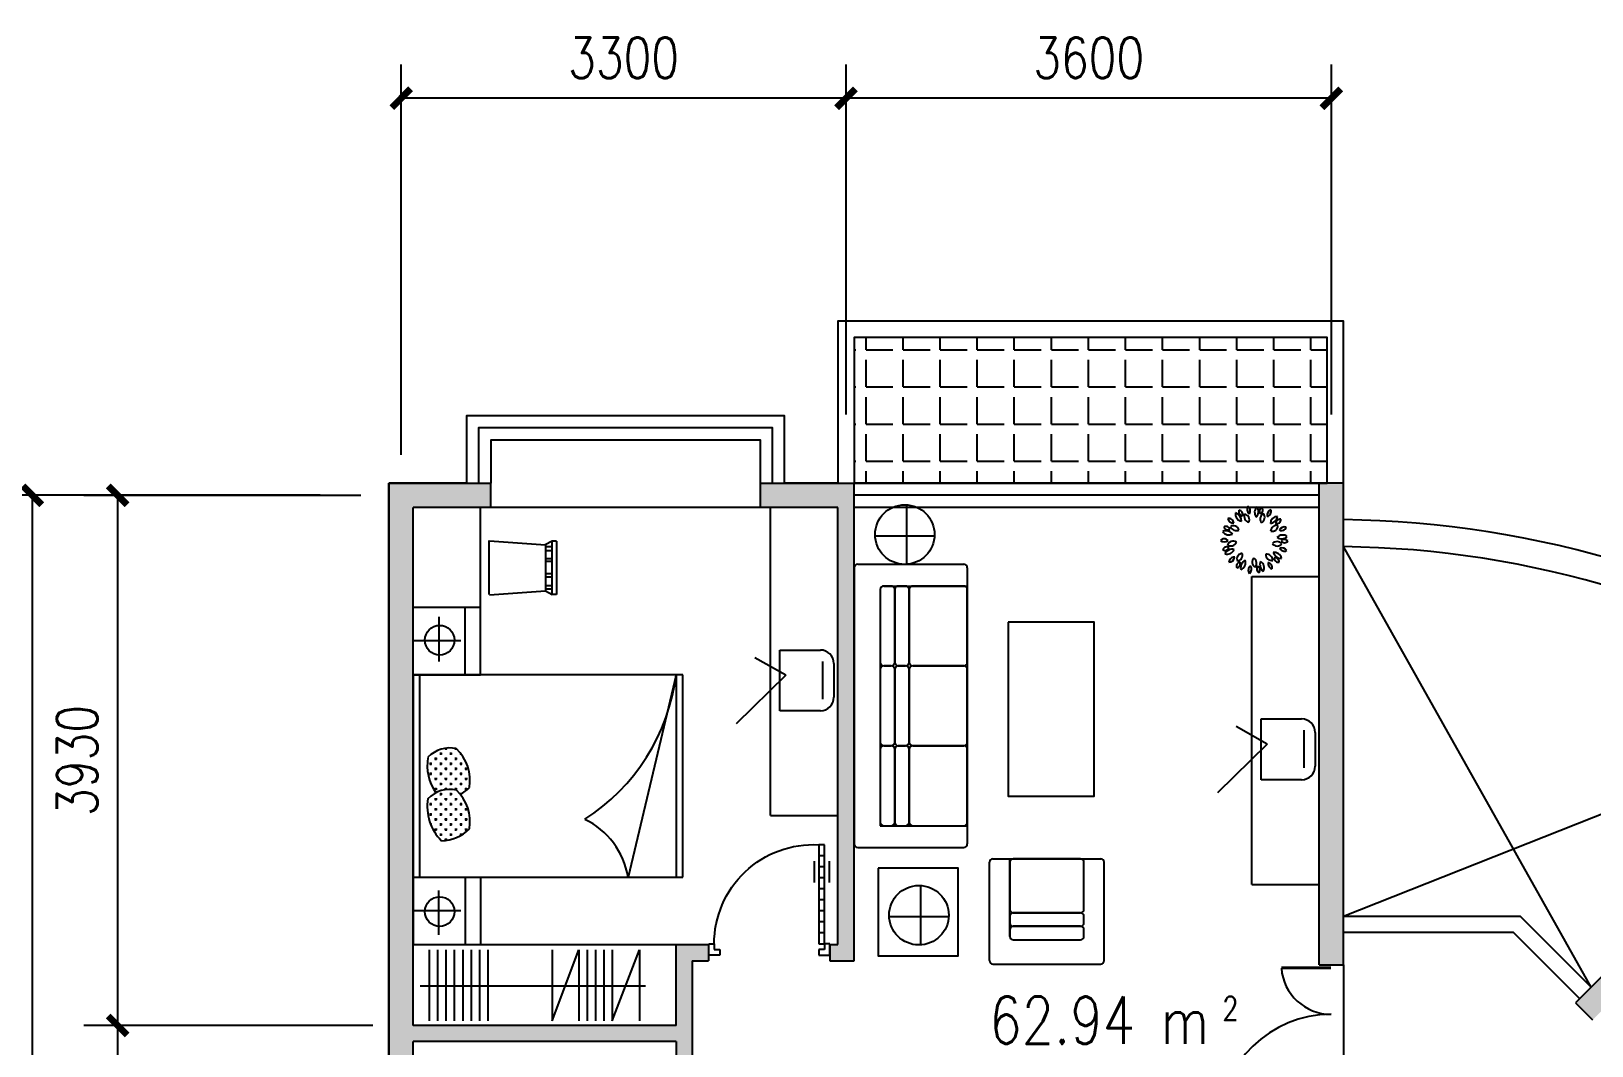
# Model space of a CAD drawing. Header units: millimetres. Extents: x 1254 to 38405, y 477 to 25328.
# Drawn here: x 17888 to 29464, y 17807 to 25328 of the extents above; entities that cross this region are included whole.
import ezdxf
from ezdxf.enums import TextEntityAlignment as Align

# ---------------------------------------------------------------- set-up
doc = ezdxf.new("R2010")
doc.units = ezdxf.units.MM
for name, color, linetype in [('BL', 7, 'Continuous'), ('DIM', 15, 'Continuous'), ('H', 13, 'Continuous'), ('J', 7, 'Continuous'), ('OA_FURNITURE', 7, 'Continuous'), ('PUB_H', 13, 'Continuous'), ('PUB_TX', 7, 'Continuous'), ('W', 2, 'Continuous'), ('WALL', 4, 'Continuous'), ('轮廓线', 240, 'Continuous')]:
    doc.layers.add(name, color=color, linetype=linetype)
doc.styles.add('DIM_FONT', font='SIMPLEX.shx', dxfattribs={"width": 0.8})
doc.styles.add('SIMPLEX', font='SIMPLEX.SHX')
doc.styles.get("Standard").update_dxf_attribs({"font": 'arial.ttf'})
doc.dimstyles.new('DIMN', dxfattribs={"dimtxt": 300, "dimasz": 1, "dimexe": 250, "dimexo": 300, "dimgap": 150, "dimtad": 1, "dimdec": 0, "dimdsep": 46, "dimtxsty": 'DIM_FONT', "dimblk": '_DIMX', "dimblk1": 'ARCHTICK', "dimblk2": 'ARCHTICK', "dimcen": 0.1, "dimclrt": 7, "dimadec": 0, "dimazin": 0, "dimtfac": 1, "dimtdec": 0, "dimtix": 1, "dimtmove": 2, "dimatfit": 3, "dimldrblk": '_DIMX', "dimfxl": 1, "dimtolj": 1, "dimtzin": 0, "dimarcsym": 0})

# ---------------------------------------------------------------- blocks, each defined once
blk = doc.blocks.new('_DIMX')
at = {"const_width": 50}
blk.add_lwpolyline([(-70, -70), (70, 70)], dxfattribs=at)
blk = doc.blocks.new('*D36')
at = {"layer": 'DEFPOINTS', "color": 0, "transparency": 16777216}
for p in [(23932, 24831), (23932, 22187), (27532, 22187)]:
    blk.add_point(p, dxfattribs=at)
at = {"layer": 'DIM', "color": 0, "lineweight": -2, "transparency": 16777216}
for p, q in [((23932, 22487), (23932, 25081)), ((27532, 22487), (27532, 25081)), ((27531, 24831), (23933, 24831))]:
    blk.add_line(p, q, dxfattribs=at)
at = {"layer": 'DIM', "color": 0, "lineweight": -2, "transparency": 16777216, "rotation": 180}
blk.add_blockref('_DIMX', (23932, 24831), dxfattribs=at)
at = {"layer": 'DIM', "color": 0, "lineweight": -2, "transparency": 16777216}
blk.add_blockref('_DIMX', (27532, 24831), dxfattribs=at)
at = {"layer": 'DIM', "color": 7, "transparency": 16777216, "insert": (25732, 25131), "char_height": 300, "attachment_point": 5, "style": 'DIM_FONT'}
blk.add_mtext('\\A1;3600', dxfattribs=at)
blk = doc.blocks.new('_ARCHTICK')
at = {"color": 0, "linetype": 'ByBlock', "const_width": 0.15}
blk.add_lwpolyline([(-0.5, -0.5), (0.5, 0.5)], dxfattribs=at)
blk = doc.blocks.new('*D37')
at = {"layer": 'DEFPOINTS', "color": 0, "transparency": 16777216}
for p in [(20632, 24831), (23932, 22187), (20632, 21887)]:
    blk.add_point(p, dxfattribs=at)
at = {"layer": 'DIM', "color": 0, "lineweight": -2, "transparency": 16777216}
for p, q in [((20632, 22187), (20632, 25081)), ((23932, 22487), (23932, 25081)), ((23931, 24831), (20633, 24831))]:
    blk.add_line(p, q, dxfattribs=at)
at = {"layer": 'DIM', "color": 0, "lineweight": -2, "transparency": 16777216, "rotation": 180}
blk.add_blockref('_DIMX', (20632, 24831), dxfattribs=at)
at = {"layer": 'DIM', "color": 0, "lineweight": -2, "transparency": 16777216}
blk.add_blockref('_DIMX', (23932, 24831), dxfattribs=at)
at = {"layer": 'DIM', "color": 7, "transparency": 16777216, "insert": (22282, 25131), "char_height": 300, "attachment_point": 5, "style": 'DIM_FONT'}
blk.add_mtext('\\A1;3300', dxfattribs=at)
blk = doc.blocks.new('*D41')
at = {"layer": 'DEFPOINTS', "color": 0, "transparency": 16777216}
for p in [(20722, 17957), (18529, 13787), (20632, 13787)]:
    blk.add_point(p, dxfattribs=at)
at = {"layer": 'DIM', "color": 0, "lineweight": -2, "transparency": 16777216}
for p, q in [((20422, 17957), (18279, 17957)), ((18529, 17956), (18529, 13788)), ((20332, 13787), (18279, 13787))]:
    blk.add_line(p, q, dxfattribs=at)
for p, rotation in [((18529, 17957), 90), ((18529, 13787), 270)]:
    blk.add_blockref('_DIMX', p, dxfattribs=dict(at, rotation=rotation))
at = {"layer": 'DIM', "color": 7, "transparency": 16777216, "insert": (18229, 15872), "char_height": 300, "attachment_point": 5, "rotation": 90, "style": 'DIM_FONT'}
blk.add_mtext('\\A1;4170', dxfattribs=at)
blk = doc.blocks.new('M_C15')
at = {"linetype": 'Continuous'}
for p, q in [((-195, 500), (-195, 466)), ((-195, 500), (200, 500)), ((-195, 467), (-168, 416)), ((200, 466), (-195, 466)), ((-153, 467), (-153, 417)), ((-125, 467), (-125, 417)), ((-66, 467), (-66, 417)), ((-45, 467), (-45, 417)), ((47, 467), (47, 417)), ((71, 467), (71, 417)), ((135, 467), (135, 417)), ((159, 467), (159, 417)), ((173, 417), (199, 467)), ((200, 500), (200, 466)), ((-197, 1), (-168, 418)), ((-170, 418), (173, 418)), ((202, 1), (173, 418)), ((200, 0), (-200, 0))]:
    blk.add_line(p, q, dxfattribs=at)
at = {"width": 0.8, "flags": 9}
for tag in ['XSIZE', 'YSIZE']:
    blk.add_attdef(tag, (0, 0), '', height=0.5, dxfattribs=at)
blk = doc.blocks.new('*X9')
at = {"color": 0}
for p, q in [((284933, 2325), (284944, 2325)), ((284934, 2316), (284934, 2326)), ((285000, 2325), (285019, 2325)), ((285009, 2316), (285009, 2334)), ((285075, 2325), (285094, 2325)), ((285084, 2316), (285084, 2334)), ((285234, 2316), (285234, 2323)), ((285240, 2325), (285244, 2325)), ((285300, 2325), (285319, 2325)), ((285309, 2316), (285309, 2334)), ((285375, 2325), (285394, 2325)), ((285384, 2316), (285384, 2334)), ((285450, 2325), (285452, 2325)), ((285459, 2316), (285459, 2316)), ((284817, 2212), (284831, 2212)), ((284822, 2203), (284822, 2222)), ((284850, 2250), (284869, 2250)), ((284859, 2241), (284859, 2259)), ((284888, 2288), (284906, 2288)), ((284888, 2212), (284906, 2212)), ((284897, 2278), (284897, 2297)), ((284897, 2203), (284897, 2222)), ((284925, 2250), (284944, 2250)), ((284934, 2241), (284934, 2259)), ((284962, 2288), (284981, 2288)), ((284962, 2212), (284981, 2212)), ((284972, 2278), (284972, 2297)), ((284972, 2203), (284972, 2222)), ((285000, 2250), (285019, 2250)), ((285009, 2241), (285009, 2259)), ((285038, 2288), (285056, 2288)), ((285038, 2212), (285056, 2212)), ((285047, 2278), (285047, 2297)), ((285047, 2203), (285047, 2222)), ((285075, 2250), (285094, 2250)), ((285084, 2241), (285084, 2259)), ((285112, 2288), (285131, 2288)), ((285112, 2212), (285131, 2212)), ((285122, 2278), (285122, 2297)), ((285122, 2203), (285122, 2222)), ((285150, 2250), (285169, 2250)), ((285159, 2241), (285159, 2259)), ((285188, 2288), (285206, 2288)), ((285188, 2212), (285206, 2212)), ((285197, 2278), (285197, 2297)), ((285197, 2203), (285197, 2222)), ((285225, 2250), (285244, 2250)), ((285234, 2241), (285234, 2259)), ((285262, 2288), (285281, 2288)), ((285262, 2212), (285281, 2212)), ((285272, 2278), (285272, 2297)), ((285272, 2203), (285272, 2222)), ((285300, 2250), (285319, 2250)), ((285309, 2241), (285309, 2259)), ((285338, 2288), (285356, 2288)), ((285338, 2212), (285356, 2212)), ((285347, 2278), (285347, 2297)), ((285347, 2203), (285347, 2222)), ((285375, 2250), (285394, 2250)), ((285384, 2241), (285384, 2259)), ((285412, 2288), (285431, 2288)), ((285412, 2212), (285431, 2212)), ((285422, 2278), (285422, 2297)), ((285422, 2203), (285422, 2222)), ((285450, 2250), (285469, 2250)), ((285459, 2241), (285459, 2259)), ((285488, 2212), (285500, 2212)), ((285497, 2203), (285497, 2222)), ((284850, 2175), (284869, 2175)), ((284856, 2100), (284869, 2100)), ((284859, 2166), (284859, 2184)), ((284859, 2094), (284859, 2109)), ((284888, 2138), (284906, 2138)), ((284897, 2128), (284897, 2147)), ((284925, 2175), (284944, 2175)), ((284925, 2100), (284944, 2100)), ((284934, 2166), (284934, 2184)), ((284934, 2091), (284934, 2109)), ((284962, 2138), (284981, 2138)), ((284972, 2128), (284972, 2147)), ((285000, 2175), (285019, 2175)), ((285000, 2100), (285019, 2100)), ((285009, 2166), (285009, 2184)), ((285009, 2091), (285009, 2109)), ((285038, 2138), (285056, 2138)), ((285047, 2128), (285047, 2147)), ((285075, 2175), (285094, 2175)), ((285075, 2100), (285094, 2100)), ((285084, 2166), (285084, 2184)), ((285084, 2091), (285084, 2109)), ((285112, 2138), (285131, 2138)), ((285122, 2128), (285122, 2147)), ((285150, 2175), (285169, 2175)), ((285150, 2100), (285151, 2100)), ((285159, 2166), (285159, 2184)), ((285159, 2106), (285159, 2109)), ((285163, 2100), (285169, 2100)), ((285188, 2138), (285206, 2138)), ((285197, 2128), (285197, 2147)), ((285225, 2175), (285244, 2175)), ((285225, 2100), (285244, 2100)), ((285234, 2166), (285234, 2184)), ((285234, 2091), (285234, 2109)), ((285262, 2138), (285281, 2138)), ((285272, 2128), (285272, 2147)), ((285300, 2175), (285319, 2175)), ((285300, 2100), (285319, 2100)), ((285309, 2166), (285309, 2184)), ((285309, 2091), (285309, 2109)), ((285338, 2138), (285356, 2138)), ((285347, 2128), (285347, 2147)), ((285375, 2175), (285394, 2175)), ((285375, 2100), (285394, 2100)), ((285384, 2166), (285384, 2184)), ((285384, 2091), (285384, 2109)), ((285412, 2138), (285431, 2138)), ((285422, 2128), (285422, 2147)), ((285450, 2175), (285469, 2175)), ((285450, 2100), (285458, 2100)), ((285459, 2166), (285459, 2184)), ((285459, 2101), (285459, 2109)), ((285488, 2138), (285497, 2138)), ((285497, 2138), (285497, 2147)), ((284888, 2062), (284906, 2062)), ((284897, 2053), (284897, 2072)), ((284962, 2062), (284981, 2062)), ((284972, 2053), (284972, 2072)), ((285038, 2062), (285056, 2062)), ((285047, 2053), (285047, 2072)), ((285188, 2062), (285206, 2062)), ((285197, 2053), (285197, 2072)), ((285262, 2062), (285281, 2062)), ((285272, 2053), (285272, 2072)), ((285338, 2062), (285356, 2062)), ((285347, 2053), (285347, 2072))]:
    blk.add_line(p, q, dxfattribs=at)
blk = doc.blocks.new('_C2ZTH')
for p, q in [((-500, 750), (-500, 1250)), ((0, 1250), (-500, 1250)), ((-385, 750), (-385, 1250)), ((-191, 1178), (-191, 849)), ((0, 750), (0, 1250)), ((-353, 1001), (2, 1001)), ((0, 750), (-500, 750)), ((0, -750), (-500, -750)), ((-500, -750), (-500, -1250)), ((-385, -750), (-385, -1250)), ((0, -750), (0, -1250)), ((-191, -1178), (-191, -849)), ((-353, -1001), (2, -1001)), ((0, -1250), (-500, -1250))]:
    blk.add_line(p, q)
for centre in [(-196, 1006), (-196, -1006)]:
    blk.add_circle(centre, 110)
at = {"layer": 'J'}
for p, q in [((-2000, 750), (-2000, -750)), ((0, 750), (-2000, 750)), ((-1950, -750), (-1594, 750)), ((-1950, -750), (-1950, 750)), ((-50, 750), (-50, -750)), ((0, -750), (0, 750)), ((-2000, -750), (0, -750))]:
    blk.add_line(p, q, dxfattribs=at)
for centre, radius, start, end in [((-1023, 844), 578, 189.3238, 244.457), ((-194, 156), 326, 92.7966, 133.2149), ((-458, 228), 354, 350.3657, 45.5224), ((-93, 341), 328, 170.9132, 225.9541), ((-468, -936), 1493, 122.587, 172.8499), ((-194, -151), 326, 118.3278, 133.2149), ((-270, 322), 222, 256.7256, 316.496), ((-458, -78), 354, 350.3657, 34.9896), ((-93, 35), 328, 170.9132, 225.9541), ((-270, 15), 222, 256.7256, 316.496)]:
    blk.add_arc(centre, radius, start, end, dxfattribs=at)
at = {"layer": 'J', "rotation": 270}
blk.add_blockref('*X9', (-2455, 285295), dxfattribs=at)
at = {"style": 'DIM_FONT', "width": 0.8, "flags": 9}
for tag in ['XSIZE', 'YSIZE']:
    blk.add_attdef(tag, (0, 0), '', height=0.5, dxfattribs=at)
blk = doc.blocks.new('*D33')
at = {"layer": 'DEFPOINTS', "color": 0, "transparency": 16777216}
for p in [(20632, 21887), (18529, 17957), (20722, 17957)]:
    blk.add_point(p, dxfattribs=at)
at = {"layer": 'DIM', "color": 0, "lineweight": -2, "transparency": 16777216}
for p, q in [((20332, 21887), (18279, 21887)), ((18529, 21886), (18529, 17958)), ((20422, 17957), (18279, 17957))]:
    blk.add_line(p, q, dxfattribs=at)
for p, rotation in [((18529, 21887), 90), ((18529, 17957), 270)]:
    blk.add_blockref('_DIMX', p, dxfattribs=dict(at, rotation=rotation))
at = {"layer": 'DIM', "color": 7, "transparency": 16777216, "insert": (18229, 19922), "char_height": 300, "attachment_point": 5, "rotation": 90, "style": 'DIM_FONT'}
blk.add_mtext('\\A1;3930', dxfattribs=at)
blk = doc.blocks.new('M_C34BMF')
at = {"layer": 'OA_FURNITURE'}
for p, q in [((-1058, -186), (-1058, 600)), ((-1031, 627), (1015, 627)), ((-896, 8), (-896, 627)), ((881, -19), (881, 627)), ((1042, -186), (1042, 600)), ((-869, -19), (881, -19)), ((-1031, -213), (1015, -213))]:
    blk.add_line(p, q, dxfattribs=at)
for points in [[(-869, 196), (-331, 196, 0.414214), (-304, 223), (-304, 600, 0.414214), (-331, 627), (-869, 627, 0.414214), (-896, 600), (-896, 223, 0.414214)], [(-277, 196), (261, 196, 0.414214), (288, 223), (288, 600, 0.414214), (261, 627), (-277, 627, 0.414214), (-304, 600), (-304, 223, 0.414214)], [(315, 196), (854, 196, 0.414214), (881, 223), (881, 600, 0.414214), (854, 627), (315, 627, 0.414214), (288, 600), (288, 223, 0.414214)], [(-869, 89), (-331, 89, 0.414214), (-304, 115), (-304, 169, 0.414214), (-331, 196), (-869, 196, 0.414214), (-896, 169), (-896, 115, 0.414214)], [(-277, 89), (261, 89, 0.414214), (288, 115), (288, 169, 0.414214), (261, 196), (-277, 196, 0.414214), (-304, 169), (-304, 115, 0.414214)], [(315, 89), (854, 89, 0.414214), (881, 115), (881, 169, 0.414214), (854, 196), (315, 196, 0.414214), (288, 169), (288, 115, 0.414214)], [(-869, -19), (-331, -19, 0.414214), (-304, 8), (-304, 62, 0.414214), (-331, 89), (-869, 89, 0.414214), (-896, 62), (-896, 8, 0.414214)], [(-277, -19), (261, -19, 0.414214), (288, 8), (288, 62, 0.414214), (261, 89), (-277, 89, 0.414214), (-304, 62), (-304, 8, 0.414214)], [(315, -19), (854, -19, 0.414214), (881, 8), (881, 62, 0.414214), (854, 89), (315, 89, 0.414214), (288, 62), (288, 8, 0.414214)]]:
    blk.add_lwpolyline(points, format="xyb", close=True, dxfattribs=at)
for centre, start, end in [((-1031, 600), 90, 180), ((1015, 600), 0, 90), ((-869, 8), 180, 270), ((854, 8), 270, 0), ((-1031, -186), 180, 270), ((1015, -186), 270, 0)]:
    blk.add_arc(centre, 26.9, start, end, dxfattribs=at)
at = {"style": 'DIM_FONT', "width": 0.8, "flags": 9}
for tag in ['XSIZE', 'YSIZE']:
    blk.add_attdef(tag, (0, 0), '', height=0.5, dxfattribs=at)
blk = doc.blocks.new('M_C4')
for p, q in [((100, 250), (350, 250)), ((0, -150), (0, 150)), ((363, 169), (84, 169)), ((450, 150), (450, -150)), ((187, -107), (57, -336)), ((187, -107), (547, -475)), ((450, -150), (0, -150))]:
    blk.add_line(p, q)
for centre, start, end in [((100, 150), 90, 180), ((350, 150), 0, 90)]:
    blk.add_arc(centre, 100, start, end)
at = {"flags": 9}
for tag in ['XSIZE', 'YSIZE']:
    blk.add_attdef(tag, (0, 0), '', height=0.5, dxfattribs=at)
at = {"width": 0.8, "flags": 9}
for tag in ['YSIZE', 'XSIZE', 'XSIZE', 'YSIZE']:
    blk.add_attdef(tag, (225, -150), '', height=0.5, dxfattribs=at)
blk = doc.blocks.new('M_A24LXR')
for p, q in [((-0.455, 0.071), (-0.455, 0.888)), ((-0.455, 0.888), (-0.41, 0.888)), ((-0.455, 0.797), (-0.41, 0.797)), ((-0.41, 0.888), (-0.41, 0.071)), ((-0.494, 0.753), (-0.494, 0.578)), ((-0.455, 0.707), (-0.41, 0.707)), ((-0.371, 0.753), (-0.371, 0.578)), ((-0.455, 0.616), (-0.41, 0.616)), ((-0.455, 0.525), (-0.41, 0.525)), ((-0.455, 0.434), (-0.41, 0.434)), ((-0.455, 0.343), (-0.41, 0.343)), ((-0.455, 0.253), (-0.41, 0.253)), ((-0.455, 0.162), (-0.41, 0.162)), ((-0.501, 0.071), (-0.455, 0.071)), ((-0.501, -0.02), (-0.501, 0.071)), ((-0.41, 0.071), (-0.455, 0.071)), ((-0.455, 0.071), (-0.455, 0.026)), ((-0.455, 0.026), (-0.41, 0.026)), ((-0.41, 0.026), (-0.41, -0.02)), ((0.453, 0.026), (0.407, 0.026)), ((0.407, 0.026), (0.407, -0.02)), ((0.498, 0.071), (0.453, 0.071)), ((0.453, 0.071), (0.453, 0.026)), ((0.498, -0.02), (0.498, 0.071)), ((-0.501, -0.02), (-0.501, -0.02)), ((-0.41, -0.02), (-0.501, -0.02)), ((0.407, -0.02), (0.498, -0.02)), ((0.498, -0.02), (0.498, -0.02))]:
    blk.add_line(p, q)
blk.add_arc((-0.364, 0.072), 0.817, 359.9115, 93.1848)
blk = doc.blocks.new('M_C31NFU')
at = {"layer": 'OA_FURNITURE'}
for p, q in [((-433, 755), (-433, 25)), ((392, 780), (-408, 780)), ((417, 755), (417, 25)), ((242, 600), (-258, 600)), ((267, 575), (267, 0)), ((392, 0), (-408, 0))]:
    blk.add_line(p, q, dxfattribs=at)
for points in [[(242, 600), (-258, 600, 0.414214), (-283, 575), (-283, 525, 0.414214), (-258, 500), (242, 500, 0.414214), (267, 525), (267, 575, 0.414214)], [(242, 500), (-258, 500, 0.414214), (-283, 475), (-283, 425, 0.414214), (-258, 400), (242, 400, 0.414214), (267, 425), (267, 475, 0.414214)], [(242, 400), (-258, 400, 0.414214), (-283, 375), (-283, 25, 0.414214), (-258, 0), (242, 0, 0.414214), (267, 25), (267, 375, 0.414214)]]:
    blk.add_lwpolyline(points, format="xyb", close=True, dxfattribs=at)
for centre, start, end in [((-408, 755), 90, 180), ((392, 755), 0, 90), ((242, 575), 0, 90), ((-408, 25), 180, 270), ((392, 25), 270, 0)]:
    blk.add_arc(centre, 25, start, end, dxfattribs=at)
at = {"style": 'DIM_FONT', "width": 0.8, "flags": 9}
for tag in ['XSIZE', 'YSIZE']:
    blk.add_attdef(tag, (0, 0), '', height=0.5, dxfattribs=at)
blk = doc.blocks.new('M_A17ORW')
at = {"const_width": 0.02}
for points in [[(-0.481, -0.0014), (-0.481, -0.3084)], [(0.481, 0.0014), (0.481, -0.6906)]]:
    blk.add_lwpolyline(points, dxfattribs=at)
for centre, radius, start, end in [((-0.5008, -0.0026), 0.3067, 274.24917, 0.21013), ((0.5046, 0.0019), 0.6987, 180.27623, 268.06031)]:
    blk.add_arc(centre, radius, start, end)
blk = doc.blocks.new('*X21')
at = {"color": 0}
for p, q in [((227700, 12100), (227700, 12192)), ((227975, 12100), (227975, 12192)), ((228250, 12100), (228250, 12192)), ((228525, 12100), (228525, 12192)), ((228800, 12100), (228800, 12192)), ((229075, 12100), (229075, 12192)), ((229350, 12100), (229350, 12192)), ((229625, 12100), (229625, 12192)), ((229900, 12100), (229900, 12192)), ((230175, 12100), (230175, 12192)), ((230450, 12100), (230450, 12192)), ((230725, 12100), (230725, 12192)), ((231000, 12100), (231000, 12192)), ((227611, 12100), (227625, 12100)), ((227700, 12100), (227900, 12100)), ((227975, 12100), (228175, 12100)), ((228250, 12100), (228450, 12100)), ((228525, 12100), (228725, 12100)), ((228800, 12100), (229000, 12100)), ((229075, 12100), (229275, 12100)), ((229350, 12100), (229550, 12100)), ((229625, 12100), (229825, 12100)), ((229900, 12100), (230100, 12100)), ((230175, 12100), (230375, 12100)), ((230450, 12100), (230650, 12100)), ((230725, 12100), (230925, 12100)), ((231000, 12100), (231121, 12100)), ((227700, 11825), (227700, 12025)), ((227975, 11825), (227975, 12025)), ((228250, 11825), (228250, 12025)), ((228525, 11825), (228525, 12025)), ((228800, 11825), (228800, 12025)), ((229075, 11825), (229075, 12025)), ((229350, 11825), (229350, 12025)), ((229625, 11825), (229625, 12025)), ((229900, 11825), (229900, 12025)), ((230175, 11825), (230175, 12025)), ((230450, 11825), (230450, 12025)), ((230725, 11825), (230725, 12025)), ((231000, 11825), (231000, 12025)), ((227611, 11825), (227625, 11825)), ((227700, 11825), (227900, 11825)), ((227975, 11825), (228175, 11825)), ((228250, 11825), (228450, 11825)), ((228525, 11825), (228725, 11825)), ((228800, 11825), (229000, 11825)), ((229075, 11825), (229275, 11825)), ((229350, 11825), (229550, 11825)), ((229625, 11825), (229825, 11825)), ((229900, 11825), (230100, 11825)), ((230175, 11825), (230375, 11825)), ((230450, 11825), (230650, 11825)), ((230725, 11825), (230925, 11825)), ((231000, 11825), (231121, 11825)), ((227700, 11550), (227700, 11750)), ((227975, 11550), (227975, 11750)), ((228250, 11550), (228250, 11750)), ((228525, 11550), (228525, 11750)), ((228800, 11550), (228800, 11750)), ((229075, 11550), (229075, 11750)), ((229350, 11550), (229350, 11750)), ((229625, 11550), (229625, 11750)), ((229900, 11550), (229900, 11750)), ((230175, 11550), (230175, 11750)), ((230450, 11550), (230450, 11750)), ((230725, 11550), (230725, 11750)), ((231000, 11550), (231000, 11750)), ((227611, 11550), (227625, 11550)), ((227700, 11550), (227900, 11550)), ((227700, 11275), (227700, 11475)), ((227975, 11550), (228175, 11550)), ((227975, 11275), (227975, 11475)), ((228250, 11550), (228450, 11550)), ((228250, 11275), (228250, 11475)), ((228525, 11550), (228725, 11550)), ((228525, 11275), (228525, 11475)), ((228800, 11550), (229000, 11550)), ((228800, 11275), (228800, 11475)), ((229075, 11550), (229275, 11550)), ((229075, 11275), (229075, 11475)), ((229350, 11550), (229550, 11550)), ((229350, 11275), (229350, 11475)), ((229625, 11550), (229825, 11550)), ((229625, 11275), (229625, 11475)), ((229900, 11550), (230100, 11550)), ((229900, 11275), (229900, 11475)), ((230175, 11550), (230375, 11550)), ((230175, 11275), (230175, 11475)), ((230450, 11550), (230650, 11550)), ((230450, 11275), (230450, 11475)), ((230725, 11550), (230925, 11550)), ((230725, 11275), (230725, 11475)), ((231000, 11550), (231121, 11550)), ((231000, 11275), (231000, 11475)), ((227611, 11275), (227625, 11275)), ((227700, 11275), (227900, 11275)), ((227975, 11275), (228175, 11275)), ((228250, 11275), (228450, 11275)), ((228525, 11275), (228725, 11275)), ((228800, 11275), (229000, 11275)), ((229075, 11275), (229275, 11275)), ((229350, 11275), (229550, 11275)), ((229625, 11275), (229825, 11275)), ((229900, 11275), (230100, 11275)), ((230175, 11275), (230375, 11275)), ((230450, 11275), (230650, 11275)), ((230725, 11275), (230925, 11275)), ((231000, 11275), (231121, 11275)), ((227700, 11112), (227700, 11200)), ((227975, 11112), (227975, 11200)), ((228250, 11112), (228250, 11200)), ((228525, 11112), (228525, 11200)), ((228800, 11112), (228800, 11200)), ((229075, 11112), (229075, 11200)), ((229350, 11112), (229350, 11200)), ((229625, 11112), (229625, 11200)), ((229900, 11112), (229900, 11200)), ((230175, 11112), (230175, 11200)), ((230450, 11112), (230450, 11200)), ((230725, 11112), (230725, 11200)), ((231000, 11112), (231000, 11200))]:
    blk.add_line(p, q, dxfattribs=at)
blk = doc.blocks.new('80217075631460')
for p, q in [((-1725, 90), (1725, 90)), ((-1725, 0), (1725, 0)), ((-1725, -90), (1725, -90))]:
    blk.add_line(p, q)
at = {"style": 'SIMPLEX', "flags": 9}
blk.add_attdef('A', text='', height=1, dxfattribs=at).set_placement((0, 0), align=Align.MIDDLE)
blk = doc.blocks.new('M_F22')
for centre, radius, start, end in [((-63, 1991), 399, 151.70154, 229.74057), ((-591, 1891), 339, 322.86392, 58.57818), ((523, 1764), 486, 130.70899, 219.10644), ((-284, 1836), 573, 318.65709, 31.15834), ((662, 1865), 307, 123.4613, 215.43295), ((307, 1931), 266, 293.31145, 45.5828), ((-1680, 1042), 339, 2.86392, 98.57818), ((-1340, 1458), 399, 191.70154, 269.74057), ((-745, 1661), 486, 170.70899, 259.10644), ((-1409, 1198), 573, 358.65709, 71.15834), ((-704, 1829), 307, 163.4613, 255.43295), ((-1018, 1651), 266, 333.31145, 85.5828), ((-242, 1523), 417, 160.50355, 255.32847), ((-684, 1289), 376, 333.2488, 82.58322), ((819, 1335), 417, 120.50355, 215.32847), ((331, 1439), 376, 293.2488, 42.58322), ((1257, 1578), 399, 111.70154, 189.74057), ((788, 1841), 339, 282.86392, 18.57818), ((1560, 1027), 486, 90.70899, 179.10644), ((988, 1601), 573, 278.65709, 351.15834), ((1732, 1016), 307, 83.4613, 175.43295), ((1502, 1294), 266, 253.31145, 5.5828), ((-1969, -307), 339, 42.86392, 138.57818), ((-1861, -14), 573, 38.65709, 111.15834), ((-1651, 768), 486, 210.70899, 299.10644), ((-1853, 584), 266, 13.31145, 125.5828), ((-1727, 923), 307, 203.4613, 295.43295), ((-1364, 522), 376, 13.2488, 122.58322), ((-1177, 985), 417, 200.50355, 295.32847), ((1511, 508), 417, 80.50355, 175.32847), ((1204, 902), 376, 253.2488, 2.58322), ((1881, -204), 486, 50.70899, 139.10644), ((1812, 603), 573, 238.65709, 311.15834), ((2003, 413), 399, 71.70154, 149.74057), ((1813, 916), 339, 242.86392, 338.57818), ((-1976, 230), 399, 231.70154, 309.74057), ((-1807, -769), 266, 53.31145, 165.5828), ((-1928, -429), 307, 243.4613, 335.43295), ((-1429, -1233), 573, 78.65709, 151.15834), ((-1770, -498), 486, 250.70899, 339.10644), ((-1393, -503), 376, 53.2488, 162.58322), ((-1547, -28), 417, 240.50355, 335.32847), ((-756, -1306), 376, 93.2488, 202.58322), ((-1179, -1041), 417, 280.50355, 15.32847), ((1151, -1025), 376, 173.2488, 282.58322), ((816, -1395), 417, 0.50355, 95.32847), ((1510, -570), 417, 40.50355, 135.32847), ((1528, -71), 376, 213.2488, 322.58322), ((1335, -1353), 486, 10.70899, 99.10644), ((1801, -691), 573, 198.65709, 271.15834), ((1825, -959), 399, 31.70154, 109.74057), ((2003, -452), 339, 202.86392, 298.57818), ((2005, -323), 307, 43.4613, 135.43295), ((2009, 38), 266, 213.31145, 325.5828), ((-1323, -1527), 339, 82.86392, 178.57818), ((-1674, -1120), 399, 271.70154, 349.74057), ((-902, -1777), 266, 93.31145, 205.5828), ((-1213, -1593), 307, 283.4613, 15.43295), ((-314, -1889), 573, 118.65709, 191.15834), ((-1048, -1545), 486, 290.70899, 19.10644), ((-44, -2046), 339, 122.86392, 218.57818), ((-574, -1959), 399, 311.70154, 29.74057), ((249, -1512), 376, 133.2488, 242.58322), ((-246, -1581), 417, 320.50355, 55.32847), ((439, -1967), 266, 133.31145, 245.5828), ((83, -2026), 307, 323.4613, 55.43295), ((962, -1675), 573, 158.65709, 231.15834), ((179, -1883), 486, 330.70899, 59.10644), ((1270, -1621), 339, 162.86392, 258.57818), ((808, -1896), 399, 351.70154, 69.74057), ((1589, -1250), 266, 173.31145, 285.5828), ((1354, -1524), 307, 3.4613, 95.43295)]:
    blk.add_arc(centre, radius, start, end)
at = {"width": 0.8, "flags": 9}
for tag in ['XSIZE', 'YSIZE']:
    blk.add_attdef(tag, (0, 0), '', height=0.5, dxfattribs=at)

msp = doc.modelspace()

# ---------------------------------------------------------------- linework, layer by layer
at = {"layer": 'BL'}
for points in [[(27621.6, 21977.5), (27621.6, 23177.5), (23871.6, 23177.5), (23871.6, 21977.5)], [(27501.6, 21977.5), (27501.6, 23057.5), (23991.6, 23057.5), (23991.6, 21977.5)]]:
    msp.add_lwpolyline(points, dxfattribs=at)
for radius, start, end in [(7500, 56.459, 89.31243), (7300, 56.77738, 89.2936)]:
    msp.add_arc((27531.6, 14207.6), radius, start, end, dxfattribs=at)
at = {"layer": 'H'}
msp.add_line((27621.6, 18407.5), (27621.6, 17147.5), dxfattribs=at)
msp.add_lwpolyline([(27501.6, 21977.5), (27501.6, 23057.5), (23991.6, 23057.5), (23991.6, 21977.5)], close=True, dxfattribs=at)
at = {"layer": 'J'}
for p, q in [((21221.6, 21057.5), (21221.6, 21797.5)), ((23371.6, 19514.1), (23371.6, 21797.5)), ((24379.6, 21817), (24379.6, 21376.1)), ((24588.4, 21584.9), (24147.6, 21584.9)), ((29458, 18241.2), (27621.6, 21507)), ((26941.6, 19003.1), (26941.6, 21286.5)), ((26941.6, 21286.5), (27441.6, 21286.5)), ((27621.6, 18767.7), (31531.2, 20314.4)), ((23371.6, 19514.1), (23871.6, 19514.1)), ((24484.2, 18995), (24484.2, 18554.1)), ((26941.6, 19003.1), (27441.6, 19003.1)), ((24693, 18763), (24252.2, 18763)), ((20721.6, 18557.5), (22671.6, 18557.5)), ((22671.6, 17957.5), (22671.6, 18557.5)), ((20839.3, 18518.6), (20839.3, 17992.4)), ((20901.6, 18518.6), (20901.6, 17992.4)), ((20964, 18518.6), (20964, 17992.4)), ((21026.3, 18518.6), (21026.3, 17992.4)), ((21088.6, 18518.6), (21088.6, 17992.4)), ((21151, 18518.6), (21151, 17992.4)), ((21213.3, 18518.6), (21213.3, 17992.4)), ((21275.6, 18518.6), (21275.6, 17992.4)), ((21751.4, 18518.6), (21751.4, 17992.4)), ((21751.4, 17992.4), (21948.7, 18518.6)), ((21948.7, 18518.6), (21948.7, 17992.4)), ((22011.1, 18518.6), (22011.1, 17992.4)), ((22073.4, 18518.6), (22073.4, 17992.4)), ((22135.8, 18518.6), (22135.8, 17992.4)), ((22198.1, 18518.6), (22198.1, 17992.4)), ((22198.1, 17992.4), (22398.9, 18518.6)), ((22398.9, 18518.6), (22398.9, 17992.4)), ((20773.5, 18252), (22444, 18252))]:
    msp.add_line(p, q, dxfattribs=at)
for points in [[(25134.8, 20946.2), (25134.8, 19657.2), (25773.7, 19657.2), (25773.7, 20946.2)], [(24170.5, 19123), (24170.5, 18472.6), (24763, 18472.6), (24763, 19123)]]:
    msp.add_lwpolyline(points, close=True, dxfattribs=at)
for points in [[(27621.6, 18767.7), (28931.5, 18767.7), (29458, 18241.2)], [(27621.6, 18647.7), (28881.7, 18647.7), (29373.2, 18156.3)]]:
    msp.add_lwpolyline(points, dxfattribs=at)
for centre in [(24368, 21596.5), (24472.6, 18774.6)]:
    msp.add_circle(centre, 220.7, dxfattribs=at)
at = {"layer": 'PUB_H'}
for points in [[(20541.6, 13697.5), (20541.6, 21977.5), (20721.6, 13877.5), (20721.6, 17837.5)], [(20721.6, 17837.5), (20541.6, 21977.5), (20721.6, 17957.5), (20721.6, 21797.5)], [(20541.6, 21977.5), (21296.6, 21977.5), (20721.6, 21797.5), (21296.6, 21797.5)], [(23991.6, 21977.5), (23871.6, 21797.5), (23296.6, 21977.5), (23296.6, 21797.5)], [(23991.6, 18437.5), (23871.6, 18557.5), (23991.6, 21977.5), (23871.6, 21797.5)], [(27621.6, 18407.5), (27441.6, 18407.5), (27621.6, 21977.5), (27441.6, 21977.5)], [(32015.1, 20798.3), (32015.1, 20543.7), (29342.3, 18125.4), (29469.6, 17998.1)], [(22671.6, 18557.5), (22791.6, 18437.5), (22671.6, 17957.5), (22791.6, 17347.5)], [(22911.6, 18437.5), (22791.6, 18437.5), (22911.6, 18557.5), (22671.6, 18557.5)], [(23811.6, 18437.5), (23811.6, 18557.5), (23991.6, 18437.5), (23871.6, 18557.5)], [(22671.6, 17957.5), (22671.6, 17837.5), (20721.6, 17957.5), (20721.6, 17837.5)], [(22671.6, 17227.5), (22671.6, 17837.5), (22791.6, 17347.5), (22671.6, 17957.5)]]:
    msp.add_solid(points, dxfattribs=at)
at = {"layer": 'W'}
msp.add_line((23296.6, 21797.5), (21296.6, 21797.5), dxfattribs=at)
for points in [[(23476.6, 21977.5), (23476.6, 22477.5), (21116.6, 22477.5), (21116.6, 21977.5)], [(23386.6, 21977.5), (23386.6, 22387.5), (21206.6, 22387.5), (21206.6, 21977.5)], [(23296.6, 21977.5), (23296.6, 22297.5), (21296.6, 22297.5), (21296.6, 21977.5)]]:
    msp.add_lwpolyline(points, dxfattribs=at)
at = {"layer": 'WALL'}
for p, q in [((20541.6, 13697.5), (20541.6, 21977.5)), ((20541.6, 21977.5), (21296.6, 21977.5)), ((21296.6, 21797.5), (21296.6, 21977.5)), ((23296.6, 21977.5), (23991.6, 21977.5)), ((23296.6, 21797.5), (23296.6, 21977.5)), ((23991.6, 18437.5), (23991.6, 21977.5)), ((27441.6, 18407.5), (27441.6, 21977.5)), ((27621.6, 21977.5), (27441.6, 21977.5)), ((27621.6, 18407.5), (27621.6, 21977.5)), ((20721.6, 17957.5), (20721.6, 21797.5)), ((21296.6, 21797.5), (20721.6, 21797.5)), ((23871.6, 21797.5), (23296.6, 21797.5)), ((23871.6, 18557.5), (23871.6, 21797.5)), ((32015.1, 20798.3), (29342.3, 18125.4)), ((22671.6, 17957.5), (22671.6, 18557.5)), ((22671.6, 18557.5), (22911.6, 18557.5)), ((22911.6, 18557.5), (22911.6, 18437.5)), ((23811.6, 18557.5), (23871.6, 18557.5)), ((23811.6, 18557.5), (23811.6, 18437.5)), ((22791.6, 18437.5), (22791.6, 17347.5)), ((22791.6, 18437.5), (22911.6, 18437.5)), ((23811.6, 18437.5), (23991.6, 18437.5)), ((27441.6, 18407.5), (27621.6, 18407.5)), ((29342.3, 18125.4), (29469.6, 17998.1)), ((22671.6, 17957.5), (20721.6, 17957.5)), ((20721.6, 13877.5), (20721.6, 17837.5)), ((22671.6, 17837.5), (20721.6, 17837.5)), ((22671.6, 17837.5), (22671.6, 17227.5))]:
    msp.add_line(p, q, dxfattribs=at)
at = {"layer": '轮廓线'}
for p, q in [((27621.6, 23177.5), (23871.6, 23177.5)), ((23871.6, 23177.5), (23871.6, 21977.5)), ((27621.6, 21707), (27621.6, 23177.5)), ((23476.6, 22477.5), (21116.6, 22477.5)), ((21116.6, 22477.5), (21116.6, 21977.5)), ((23476.6, 21977.5), (23476.6, 22477.5)), ((21116.6, 21977.5), (20541.6, 21977.5)), ((20541.6, 21977.5), (20541.6, 13697.5)), ((23871.6, 21977.5), (23476.6, 21977.5))]:
    msp.add_line(p, q, dxfattribs=at)
msp.add_arc((27531.6, 14207.6), 7500, 56.459, 89.31243, dxfattribs=at)

# ---------------------------------------------------------------- block references
at = {"layer": 'H'}
msp.add_blockref('*X21', (-203619.8, 10865.9), dxfattribs=at)
at = {"layer": 'J', "xscale": 0.11233, "yscale": 0.11233, "zscale": 0.11233}
msp.add_blockref('M_F22', (26958.7, 21561.7), dxfattribs=at)
at = {"layer": 'J'}
for name, p, rotation in [('M_C15', (21285, 21351.8), 270), ('M_C34BMF', (24204.6, 20319.1), 270), ('_C2ZTH', (20721.6, 19807.5), 180), ('M_C4', (23591.7, 20740.4), 270), ('M_C4', (27161.7, 20229.4), 270), ('M_C31NFU', (25413.6, 19192.6), 180)]:
    msp.add_blockref(name, p, dxfattribs=dict(at, rotation=rotation))
at = {"layer": 'W', "rotation": 180}
msp.add_blockref('80217075631460', (25716.6, 21887.5), dxfattribs=at)
at = {"layer": 'W'}
for name, p, xscale, yscale, zscale, rotation in [('M_A24LXR', (23361.6, 18497.5), 900, -900, 900, 180), ('M_A17ORW', (27531.6, 17807.5), 1200, 1200, 1200, 270)]:
    msp.add_blockref(name, p, dxfattribs=dict(at, xscale=xscale, yscale=yscale, zscale=zscale, rotation=rotation))

# ---------------------------------------------------------------- texts
at = {"layer": 'PUB_TX', "style": 'DIM_FONT', "width": 0.8}
msp.add_text('62.94 m', height=350, dxfattribs=at).set_placement((26627, 17995.8), align=Align.MIDDLE_RIGHT)
msp.add_text(' 2', height=175, dxfattribs=at).set_placement((26627, 17995.8))

# ---------------------------------------------------------------- dimensions: what is measured, and where the dimension line sits
at = {"layer": 'DIM'}
for base, p1, p2, picture, middle in [((20631.6, 24831.1), (23931.6, 22187.5), (20631.6, 21887.5), '*D37', (22281.6, 25131.1)), ((23931.6, 24831.1), (27531.6, 22187.5), (23931.6, 22187.5), '*D36', (25731.6, 25131.1))]:
    dim = msp.add_linear_dim(base=base, p1=p1, p2=p2, dimstyle='DIMN', dxfattribs=at)
    dim.commit()
    dim.dimension.update_dxf_attribs({"geometry": picture, "text_midpoint": middle})
msp.add_linear_dim(base=(17896.5, 21887.5), p1=(20331.6, 13787.5), p2=(20331.6, 21887.5), angle=90, dimstyle='DIMN', dxfattribs=at).render()
for base, p1, p2, picture, middle in [((18529.4, 17957.5), (20631.6, 21887.5), (20721.6, 17957.5), '*D33', (18229.4, 19922.5)), ((18529.4, 13787.5), (20721.6, 17957.5), (20631.6, 13787.5), '*D41', (18229.4, 15872.5))]:
    dim = msp.add_linear_dim(base=base, p1=p1, p2=p2, angle=90, dimstyle='DIMN', dxfattribs=at)
    dim.commit()
    dim.dimension.update_dxf_attribs({"geometry": picture, "text_midpoint": middle})

doc.saveas('drawing.dxf')
